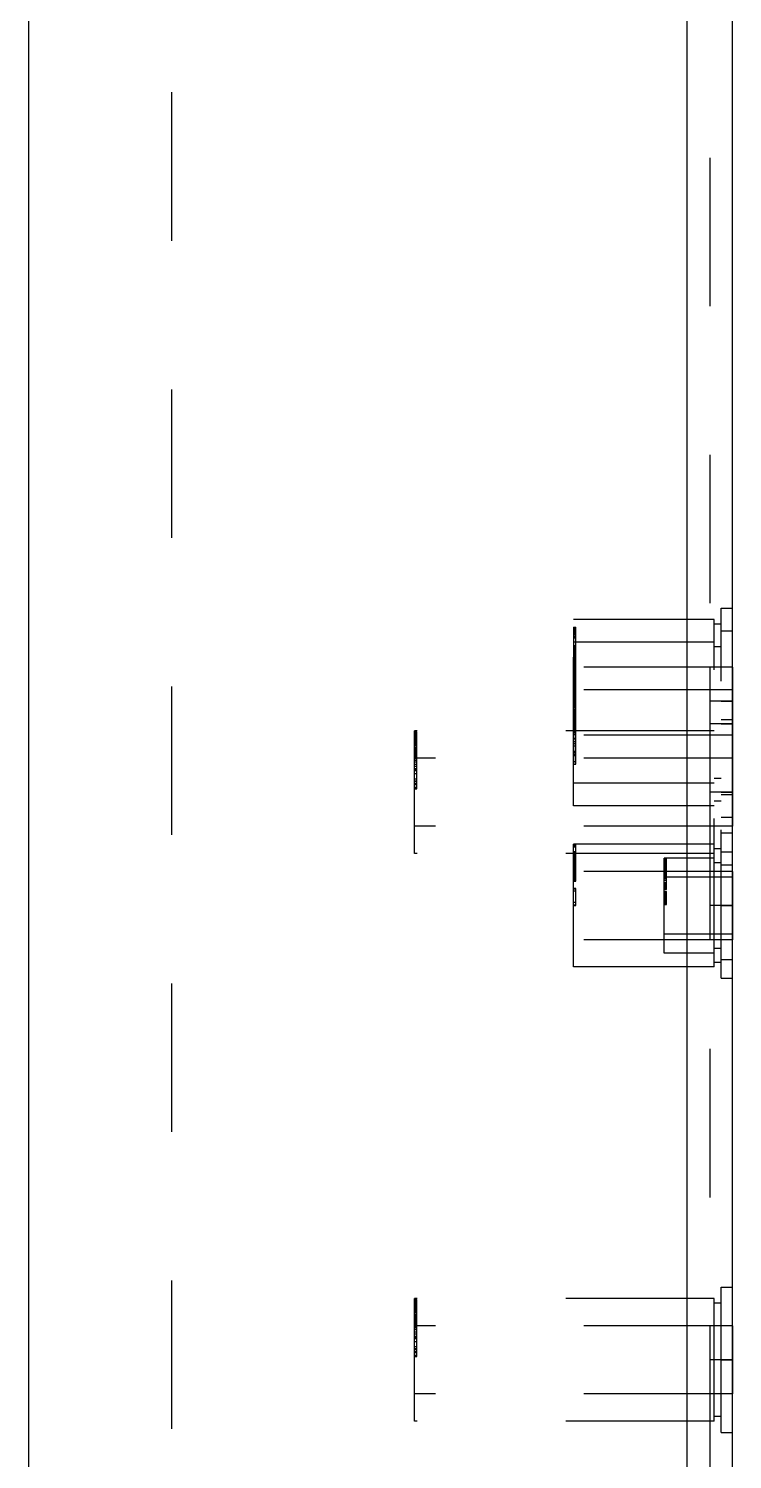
# Model space of a CAD drawing. Header units: millimetres. Extents: x 1262 to 3787, y 0 to 841.
# Drawn here: x 2677.8 to 2708.8, y 378.8 to 441.8 of the extents above; entities that cross this region are included whole.
import ezdxf

# ---------------------------------------------------------------- set-up
doc = ezdxf.new("R2010")
doc.units = ezdxf.units.MM
doc.header["$LTSCALE"] = 65.395
doc.linetypes.add('HIDDEN', pattern=[0.2, 0.1, -0.1])
doc.layers.get('0').update_dxf_attribs({"linetype": 'CONTINUOUS'})
doc.layers.add('02___PRT_ALL_AXES', color=7, linetype='CONTINUOUS')
doc.layers.add('DEFAULT_2', color=8, linetype='HIDDEN')

msp = doc.modelspace()

# ---------------------------------------------------------------- linework, layer by layer
at = {"color": 3, "linetype": 'Continuous'}
for p, q in [((2706.84, 581.004), (2706.84, 324.704)), ((2677.84, 580.004), (2677.84, 325.704)), ((2708.84, 325.704), (2708.84, 580.004))]:
    msp.add_line(p, q, dxfattribs=at)
at = {"layer": '02___PRT_ALL_AXES', "color": 8, "linetype": 'HIDDEN'}
for p, q in [((2708.04, 415.804), (2701.84, 415.804)), ((2701.84, 407.604), (2701.84, 415.804)), ((2708.04, 414.804), (2701.84, 414.804)), ((2708.84, 413.704), (2701.84, 413.704)), ((2707.84, 413.702), (2707.84, 409.705)), ((2708.84, 413.702), (2708.84, 413.704)), ((2708.84, 413.702), (2708.84, 409.705)), ((2708.84, 412.704), (2701.84, 412.704)), ((2708.84, 412.204), (2707.84, 412.204)), ((2708.04, 410.904), (2694.84, 410.904)), ((2708.84, 411.204), (2707.84, 411.204)), ((2708.84, 410.704), (2701.84, 410.704)), ((2708.84, 409.704), (2694.84, 409.704)), ((2694.84, 405.504), (2694.84, 409.704)), ((2707.84, 409.702), (2707.84, 406.705)), ((2708.84, 409.702), (2708.84, 409.705)), ((2708.84, 409.702), (2708.84, 406.705)), ((2708.04, 408.604), (2701.84, 408.604)), ((2708.04, 407.604), (2701.84, 407.604)), ((2708.84, 408.204), (2707.84, 408.204)), ((2708.84, 406.704), (2694.84, 406.704)), ((2708.84, 406.704), (2708.84, 406.705)), ((2708.04, 405.904), (2701.84, 405.904)), ((2708.04, 405.504), (2694.84, 405.504)), ((2708.04, 405.294), (2705.84, 405.294)), ((2708.84, 404.704), (2701.84, 404.704)), ((2701.84, 400.504), (2701.84, 404.704)), ((2708.84, 404.454), (2705.84, 404.454)), ((2705.84, 401.114), (2705.84, 404.454)), ((2707.84, 404.702), (2707.84, 401.705)), ((2708.84, 404.702), (2708.84, 404.704)), ((2708.84, 404.702), (2708.84, 401.705)), ((2708.84, 403.204), (2707.84, 403.204)), ((2708.84, 401.954), (2705.84, 401.954)), ((2708.84, 401.704), (2701.84, 401.704)), ((2708.84, 401.704), (2708.84, 401.705)), ((2708.04, 401.114), (2705.84, 401.114)), ((2708.04, 400.504), (2701.84, 400.504)), ((2708.04, 385.904), (2694.84, 385.904)), ((2708.84, 384.704), (2694.84, 384.704)), ((2694.84, 380.504), (2694.84, 384.704)), ((2707.84, 384.702), (2707.84, 381.705)), ((2708.84, 384.702), (2708.84, 384.704)), ((2708.84, 384.702), (2708.84, 381.705)), ((2708.84, 383.204), (2707.84, 383.204)), ((2708.84, 381.704), (2694.84, 381.704)), ((2708.84, 381.704), (2708.84, 381.705)), ((2708.04, 380.504), (2694.84, 380.504))]:
    msp.add_line(p, q, dxfattribs=at)
at = {"layer": 'DEFAULT_2', "color": 8, "linetype": 'HIDDEN'}
for p, q in [((2707.84, 580.004), (2707.84, 325.704)), ((2684.14, 452.095), (2684.14, 356.812)), ((2708.04, 400.504), (2708.04, 415.804)), ((2708.34, 416.304), (2708.84, 416.304)), ((2708.34, 400.004), (2708.34, 416.304)), ((2701.84, 415.469), (2701.94, 415.469)), ((2701.84, 415.469), (2701.84, 409.432)), ((2701.84, 415.46), (2701.94, 415.46)), ((2701.84, 415.457), (2701.94, 415.457)), ((2701.84, 415.445), (2701.94, 415.445)), ((2701.84, 415.43), (2701.94, 415.43)), ((2701.84, 415.423), (2701.94, 415.423)), ((2701.84, 415.406), (2701.94, 415.406)), ((2701.84, 415.361), (2701.94, 415.361)), ((2701.84, 415.35), (2701.94, 415.35)), ((2701.84, 415.334), (2701.94, 415.334)), ((2701.84, 415.332), (2701.94, 415.332)), ((2701.84, 415.328), (2701.94, 415.328)), ((2701.84, 415.32), (2701.94, 415.32)), ((2701.84, 415.297), (2701.94, 415.297)), ((2701.84, 415.287), (2701.94, 415.287)), ((2701.84, 415.284), (2701.94, 415.284)), ((2701.84, 415.251), (2701.94, 415.251)), ((2701.84, 415.241), (2701.94, 415.241)), ((2701.84, 415.231), (2701.94, 415.231)), ((2701.84, 415.221), (2701.94, 415.221)), ((2701.84, 415.183), (2701.94, 415.183)), ((2701.84, 415.161), (2701.94, 415.161)), ((2701.94, 409.432), (2701.94, 415.469)), ((2708.34, 415.604), (2708.04, 415.604)), ((2708.34, 415.304), (2708.84, 415.304)), ((2701.84, 415.16), (2701.94, 415.16)), ((2701.84, 415.084), (2701.94, 415.084)), ((2701.84, 415.074), (2701.94, 415.074)), ((2701.84, 415.065), (2701.94, 415.065)), ((2701.84, 415.052), (2701.94, 415.052)), ((2701.84, 414.997), (2701.94, 414.997)), ((2701.84, 414.665), (2701.94, 414.665)), ((2701.84, 414.6), (2701.94, 414.6)), ((2701.84, 414.579), (2701.94, 414.579)), ((2701.84, 414.553), (2701.94, 414.553)), ((2708.34, 414.604), (2708.04, 414.604)), ((2701.84, 414.518), (2701.94, 414.518)), ((2701.84, 414.495), (2701.94, 414.495)), ((2701.84, 414.469), (2701.94, 414.469)), ((2701.84, 414.46), (2701.94, 414.46)), ((2701.84, 414.457), (2701.94, 414.457)), ((2701.84, 414.445), (2701.94, 414.445)), ((2701.84, 414.439), (2701.94, 414.439)), ((2701.84, 414.43), (2701.94, 414.43)), ((2701.84, 414.428), (2701.94, 414.428)), ((2701.84, 414.424), (2701.94, 414.424)), ((2701.84, 414.423), (2701.94, 414.423)), ((2701.84, 414.409), (2701.94, 414.409)), ((2701.84, 414.406), (2701.94, 414.406)), ((2701.84, 414.402), (2701.94, 414.402)), ((2701.84, 414.393), (2701.94, 414.393)), ((2701.84, 414.361), (2701.94, 414.361)), ((2701.84, 414.36), (2701.94, 414.36)), ((2701.84, 414.35), (2701.94, 414.35)), ((2701.84, 414.338), (2701.94, 414.338)), ((2701.84, 414.334), (2701.94, 414.334)), ((2701.84, 414.332), (2701.94, 414.332)), ((2701.84, 414.328), (2701.94, 414.328)), ((2701.84, 414.32), (2701.94, 414.32)), ((2701.84, 414.313), (2701.94, 414.313)), ((2701.84, 414.297), (2701.94, 414.297)), ((2701.84, 414.287), (2701.94, 414.287)), ((2701.84, 414.284), (2701.94, 414.284)), ((2701.84, 414.279), (2701.94, 414.279)), ((2701.84, 414.251), (2701.94, 414.251)), ((2701.84, 414.241), (2701.94, 414.241)), ((2701.84, 414.231), (2701.94, 414.231)), ((2701.84, 414.221), (2701.94, 414.221)), ((2701.84, 414.185), (2701.94, 414.185)), ((2701.84, 414.183), (2701.94, 414.183)), ((2701.84, 414.161), (2701.94, 414.161)), ((2701.84, 414.16), (2701.94, 414.16)), ((2701.84, 414.145), (2701.94, 414.145)), ((2701.84, 414.088), (2701.94, 414.088)), ((2701.84, 414.084), (2701.94, 414.084)), ((2701.84, 414.074), (2701.94, 414.074)), ((2701.84, 414.065), (2701.94, 414.065)), ((2701.84, 414.052), (2701.94, 414.052)), ((2701.84, 414.045), (2701.94, 414.045)), ((2701.84, 414.02), (2701.94, 414.02)), ((2701.84, 413.997), (2701.94, 413.997)), ((2701.84, 413.944), (2701.94, 413.944)), ((2701.84, 413.942), (2701.94, 413.942)), ((2701.84, 413.931), (2701.94, 413.931)), ((2701.84, 413.88), (2701.94, 413.88)), ((2701.84, 413.872), (2701.94, 413.872)), ((2701.84, 413.844), (2701.94, 413.844)), ((2701.84, 413.843), (2701.94, 413.843)), ((2701.84, 413.812), (2701.94, 413.812)), ((2701.84, 413.79), (2701.94, 413.79)), ((2701.84, 413.777), (2701.94, 413.777)), ((2701.84, 413.75), (2701.94, 413.75)), ((2701.84, 413.715), (2701.94, 413.715)), ((2701.84, 413.665), (2701.94, 413.665)), ((2701.84, 413.645), (2701.94, 413.645)), ((2701.84, 413.633), (2701.94, 413.633)), ((2701.84, 413.6), (2701.94, 413.6)), ((2701.84, 413.581), (2701.94, 413.581)), ((2701.84, 413.579), (2701.94, 413.579)), ((2701.84, 413.553), (2701.94, 413.553)), ((2701.84, 413.552), (2701.94, 413.552)), ((2701.84, 413.518), (2701.94, 413.518)), ((2701.84, 413.495), (2701.94, 413.495)), ((2701.84, 413.476), (2701.94, 413.476)), ((2701.84, 413.464), (2701.94, 413.464)), ((2701.84, 413.439), (2701.94, 413.439)), ((2701.84, 413.428), (2701.94, 413.428)), ((2701.84, 413.424), (2701.94, 413.424)), ((2701.84, 413.409), (2701.94, 413.409)), ((2701.84, 413.406), (2701.94, 413.406)), ((2701.84, 413.406), (2701.94, 413.406)), ((2701.84, 413.402), (2701.94, 413.402)), ((2701.84, 413.394), (2701.94, 413.394)), ((2701.84, 413.393), (2701.94, 413.393)), ((2701.84, 413.377), (2701.94, 413.377)), ((2701.84, 413.36), (2701.94, 413.36)), ((2701.84, 413.343), (2701.94, 413.343)), ((2701.84, 413.338), (2701.94, 413.338)), ((2701.84, 413.326), (2701.94, 413.326)), ((2701.84, 413.318), (2701.94, 413.318)), ((2701.84, 413.314), (2701.94, 413.314)), ((2701.84, 413.313), (2701.94, 413.313)), ((2701.84, 413.301), (2701.94, 413.301)), ((2701.84, 413.28), (2701.94, 413.28)), ((2701.84, 413.279), (2701.94, 413.279)), ((2701.84, 413.272), (2701.94, 413.272)), ((2701.84, 413.261), (2701.94, 413.261)), ((2701.84, 413.249), (2701.94, 413.249)), ((2701.84, 413.238), (2701.94, 413.238)), ((2701.84, 413.231), (2701.94, 413.231)), ((2701.84, 413.211), (2701.94, 413.211)), ((2701.84, 413.192), (2701.94, 413.192)), ((2701.84, 413.185), (2701.94, 413.185)), ((2701.84, 413.18), (2701.94, 413.18)), ((2701.84, 413.165), (2701.94, 413.165)), ((2701.84, 413.15), (2701.94, 413.15)), ((2701.84, 413.145), (2701.94, 413.145)), ((2701.84, 413.141), (2701.94, 413.141)), ((2701.84, 413.126), (2701.94, 413.126)), ((2701.84, 413.111), (2701.94, 413.111)), ((2701.84, 413.109), (2701.94, 413.109)), ((2701.84, 413.099), (2701.94, 413.099)), ((2701.84, 413.092), (2701.94, 413.092)), ((2701.84, 413.088), (2701.94, 413.088)), ((2701.84, 413.08), (2701.94, 413.08)), ((2701.84, 413.06), (2701.94, 413.06)), ((2701.84, 413.053), (2701.94, 413.053)), ((2701.84, 413.045), (2701.94, 413.045)), ((2701.84, 413.02), (2701.94, 413.02)), ((2701.84, 412.977), (2701.94, 412.977)), ((2701.84, 412.964), (2701.94, 412.964)), ((2701.84, 412.944), (2701.94, 412.944)), ((2701.84, 412.942), (2701.94, 412.942)), ((2701.84, 412.931), (2701.94, 412.931)), ((2701.84, 412.93), (2701.94, 412.93)), ((2701.84, 412.928), (2701.94, 412.928)), ((2701.84, 412.88), (2701.94, 412.88)), ((2701.84, 412.872), (2701.94, 412.872)), ((2701.84, 412.862), (2701.94, 412.862)), ((2701.84, 412.844), (2701.94, 412.844)), ((2701.84, 412.843), (2701.94, 412.843)), ((2701.84, 412.834), (2701.94, 412.834)), ((2701.84, 412.812), (2701.94, 412.812)), ((2701.84, 412.81), (2701.94, 412.81)), ((2701.84, 412.79), (2701.94, 412.79)), ((2701.84, 412.777), (2701.94, 412.777)), ((2701.84, 412.75), (2701.94, 412.75)), ((2701.84, 412.745), (2701.94, 412.745)), ((2701.84, 412.742), (2701.94, 412.742)), ((2701.84, 412.715), (2701.94, 412.715)), ((2701.84, 412.712), (2701.94, 412.712)), ((2701.84, 412.709), (2701.94, 412.709)), ((2701.84, 412.694), (2701.94, 412.694)), ((2701.84, 412.684), (2701.94, 412.684)), ((2701.84, 412.67), (2701.94, 412.67)), ((2701.84, 412.668), (2701.94, 412.668)), ((2701.84, 412.656), (2701.94, 412.656)), ((2701.84, 412.653), (2701.94, 412.653)), ((2701.84, 412.645), (2701.94, 412.645)), ((2701.84, 412.644), (2701.94, 412.644)), ((2701.84, 412.64), (2701.94, 412.64)), ((2701.84, 412.635), (2701.94, 412.635)), ((2701.84, 412.633), (2701.94, 412.633)), ((2701.84, 412.614), (2701.94, 412.614)), ((2701.84, 412.608), (2701.94, 412.608)), ((2701.84, 412.605), (2701.94, 412.605)), ((2701.84, 412.597), (2701.94, 412.597)), ((2701.84, 412.595), (2701.94, 412.595)), ((2701.84, 412.589), (2701.94, 412.589)), ((2701.84, 412.581), (2701.94, 412.581)), ((2701.84, 412.566), (2701.94, 412.566)), ((2701.84, 412.564), (2701.94, 412.564)), ((2701.84, 412.559), (2701.94, 412.559)), ((2701.84, 412.557), (2701.94, 412.557)), ((2701.84, 412.553), (2701.94, 412.553)), ((2701.84, 412.552), (2701.94, 412.552)), ((2701.84, 412.55), (2701.94, 412.55)), ((2701.84, 412.534), (2701.94, 412.534)), ((2701.84, 412.528), (2701.94, 412.528)), ((2701.84, 412.52), (2701.94, 412.52)), ((2701.84, 412.515), (2701.94, 412.515)), ((2701.84, 412.514), (2701.94, 412.514)), ((2701.84, 412.509), (2701.94, 412.509)), ((2701.84, 412.495), (2701.94, 412.495)), ((2701.84, 412.488), (2701.94, 412.488)), ((2701.84, 412.476), (2701.94, 412.476)), ((2701.84, 412.472), (2701.94, 412.472)), ((2701.84, 412.464), (2701.94, 412.464)), ((2701.84, 412.455), (2701.94, 412.455)), ((2701.84, 412.454), (2701.94, 412.454)), ((2701.84, 412.431), (2701.94, 412.431)), ((2701.84, 412.43), (2701.94, 412.43)), ((2701.84, 412.406), (2701.94, 412.406)), ((2701.84, 412.406), (2701.94, 412.406)), ((2701.84, 412.399), (2701.94, 412.399)), ((2701.84, 412.395), (2701.94, 412.395)), ((2701.84, 412.394), (2701.94, 412.394)), ((2701.84, 412.377), (2701.94, 412.377)), ((2701.84, 412.375), (2701.94, 412.375)), ((2701.84, 412.369), (2701.94, 412.369)), ((2701.84, 412.368), (2701.94, 412.368)), ((2701.84, 412.365), (2701.94, 412.365)), ((2701.84, 412.352), (2701.94, 412.352)), ((2701.84, 412.35), (2701.94, 412.35)), ((2701.84, 412.343), (2701.94, 412.343)), ((2701.84, 412.338), (2701.94, 412.338)), ((2701.84, 412.326), (2701.94, 412.326)), ((2701.84, 412.325), (2701.94, 412.325)), ((2701.84, 412.32), (2701.94, 412.32)), ((2701.84, 412.318), (2701.94, 412.318)), ((2701.84, 412.314), (2701.94, 412.314)), ((2701.84, 412.301), (2701.94, 412.301)), ((2701.84, 412.286), (2701.94, 412.286)), ((2701.84, 412.286), (2701.94, 412.286)), ((2701.84, 412.283), (2701.94, 412.283)), ((2701.84, 412.282), (2701.94, 412.282)), ((2701.84, 412.281), (2701.94, 412.281)), ((2701.84, 412.28), (2701.94, 412.28)), ((2701.84, 412.272), (2701.94, 412.272)), ((2701.84, 412.267), (2701.94, 412.267)), ((2701.84, 412.265), (2701.94, 412.265)), ((2701.84, 412.261), (2701.94, 412.261)), ((2701.84, 412.252), (2701.94, 412.252)), ((2701.84, 412.249), (2701.94, 412.249)), ((2701.84, 412.245), (2701.94, 412.245)), ((2701.84, 412.238), (2701.94, 412.238)), ((2701.84, 412.231), (2701.94, 412.231)), ((2701.84, 412.211), (2701.94, 412.211)), ((2701.84, 412.192), (2701.94, 412.192)), ((2701.84, 412.181), (2701.94, 412.181)), ((2701.84, 412.18), (2701.94, 412.18)), ((2701.84, 412.176), (2701.94, 412.176)), ((2701.84, 412.165), (2701.94, 412.165)), ((2701.84, 412.164), (2701.94, 412.164)), ((2701.84, 412.15), (2701.94, 412.15)), ((2701.84, 412.141), (2701.94, 412.141)), ((2701.84, 412.139), (2701.94, 412.139)), ((2701.84, 412.133), (2701.94, 412.133)), ((2701.84, 412.126), (2701.94, 412.126)), ((2701.84, 412.111), (2701.94, 412.111)), ((2701.84, 412.109), (2701.94, 412.109)), ((2701.84, 412.104), (2701.94, 412.104)), ((2701.84, 412.099), (2701.94, 412.099)), ((2701.84, 412.095), (2701.94, 412.095)), ((2701.84, 412.092), (2701.94, 412.092)), ((2701.84, 412.09), (2701.94, 412.09)), ((2701.84, 412.08), (2701.94, 412.08)), ((2701.84, 412.067), (2701.94, 412.067)), ((2701.84, 412.065), (2701.94, 412.065)), ((2701.84, 412.06), (2701.94, 412.06)), ((2701.84, 412.057), (2701.94, 412.057)), ((2701.84, 412.053), (2701.94, 412.053)), ((2701.84, 412.031), (2701.94, 412.031)), ((2708.34, 412.204), (2708.84, 412.204)), ((2701.84, 411.987), (2701.94, 411.987)), ((2701.84, 411.978), (2701.94, 411.978)), ((2701.84, 411.977), (2701.94, 411.977)), ((2701.84, 411.964), (2701.94, 411.964)), ((2701.84, 411.963), (2701.94, 411.963)), ((2701.84, 411.961), (2701.94, 411.961)), ((2701.84, 411.93), (2701.94, 411.93)), ((2701.84, 411.928), (2701.94, 411.928)), ((2701.84, 411.862), (2701.94, 411.862)), ((2701.84, 411.834), (2701.94, 411.834)), ((2701.84, 411.81), (2701.94, 411.81)), ((2701.84, 411.747), (2701.94, 411.747)), ((2701.84, 411.745), (2701.94, 411.745)), ((2701.84, 411.742), (2701.94, 411.742)), ((2701.84, 411.712), (2701.94, 411.712)), ((2701.84, 411.709), (2701.94, 411.709)), ((2701.84, 411.694), (2701.94, 411.694)), ((2701.84, 411.684), (2701.94, 411.684)), ((2701.84, 411.67), (2701.94, 411.67)), ((2701.84, 411.668), (2701.94, 411.668)), ((2701.84, 411.656), (2701.94, 411.656)), ((2701.84, 411.653), (2701.94, 411.653)), ((2701.84, 411.644), (2701.94, 411.644)), ((2701.84, 411.64), (2701.94, 411.64)), ((2701.84, 411.635), (2701.94, 411.635)), ((2701.84, 411.614), (2701.94, 411.614)), ((2701.84, 411.608), (2701.94, 411.608)), ((2701.84, 411.605), (2701.94, 411.605)), ((2701.84, 411.597), (2701.94, 411.597)), ((2701.84, 411.595), (2701.94, 411.595)), ((2701.84, 411.589), (2701.94, 411.589)), ((2701.84, 411.575), (2701.94, 411.575)), ((2701.84, 411.566), (2701.94, 411.566)), ((2701.84, 411.564), (2701.94, 411.564)), ((2701.84, 411.559), (2701.94, 411.559)), ((2701.84, 411.557), (2701.94, 411.557)), ((2701.84, 411.553), (2701.94, 411.553)), ((2701.84, 411.55), (2701.94, 411.55)), ((2701.84, 411.548), (2701.94, 411.548)), ((2701.84, 411.534), (2701.94, 411.534)), ((2701.84, 411.528), (2701.94, 411.528)), ((2701.84, 411.52), (2701.94, 411.52)), ((2701.84, 411.515), (2701.94, 411.515)), ((2701.84, 411.514), (2701.94, 411.514)), ((2701.84, 411.509), (2701.94, 411.509)), ((2701.84, 411.495), (2701.94, 411.495)), ((2701.84, 411.488), (2701.94, 411.488)), ((2701.84, 411.472), (2701.94, 411.472)), ((2701.84, 411.455), (2701.94, 411.455)), ((2701.84, 411.454), (2701.94, 411.454)), ((2701.84, 411.431), (2701.94, 411.431)), ((2701.84, 411.43), (2701.94, 411.43)), ((2701.84, 411.406), (2701.94, 411.406)), ((2701.84, 411.399), (2701.94, 411.399)), ((2701.84, 411.395), (2701.94, 411.395)), ((2708.34, 411.404), (2708.84, 411.404)), ((2694.84, 408.204), (2694.84, 410.904)), ((2694.94, 410.86), (2694.84, 410.86)), ((2694.84, 410.842), (2694.94, 410.842)), ((2694.94, 410.835), (2694.84, 410.835)), ((2694.84, 410.821), (2694.94, 410.821)), ((2694.94, 410.798), (2694.84, 410.798)), ((2694.84, 410.795), (2694.94, 410.795)), ((2694.84, 410.76), (2694.94, 410.76)), ((2694.94, 410.754), (2694.84, 410.754)), ((2694.94, 408.351), (2694.94, 410.86)), ((2701.84, 411.375), (2701.94, 411.375)), ((2701.84, 411.369), (2701.94, 411.369)), ((2701.84, 411.368), (2701.94, 411.368)), ((2701.84, 411.365), (2701.94, 411.365)), ((2701.84, 411.352), (2701.94, 411.352)), ((2701.84, 411.35), (2701.94, 411.35)), ((2701.84, 411.35), (2701.94, 411.35)), ((2701.84, 411.338), (2701.94, 411.338)), ((2701.84, 411.325), (2701.94, 411.325)), ((2701.84, 411.32), (2701.94, 411.32)), ((2701.84, 411.286), (2701.94, 411.286)), ((2701.84, 411.286), (2701.94, 411.286)), ((2701.84, 411.283), (2701.94, 411.283)), ((2701.84, 411.282), (2701.94, 411.282)), ((2701.84, 411.281), (2701.94, 411.281)), ((2701.84, 411.267), (2701.94, 411.267)), ((2701.84, 411.265), (2701.94, 411.265)), ((2701.84, 411.252), (2701.94, 411.252)), ((2701.84, 411.245), (2701.94, 411.245)), ((2701.84, 411.235), (2701.94, 411.235)), ((2701.84, 411.181), (2701.94, 411.181)), ((2701.84, 411.176), (2701.94, 411.176)), ((2701.84, 411.164), (2701.94, 411.164)), ((2701.84, 411.139), (2701.94, 411.139)), ((2701.84, 411.133), (2701.94, 411.133)), ((2701.84, 411.104), (2701.94, 411.104)), ((2701.84, 411.095), (2701.94, 411.095)), ((2701.84, 411.09), (2701.94, 411.09)), ((2701.84, 411.067), (2701.94, 411.067)), ((2701.84, 411.065), (2701.94, 411.065)), ((2701.84, 411.057), (2701.94, 411.057)), ((2701.84, 411.031), (2701.94, 411.031)), ((2701.84, 411.002), (2701.94, 411.002)), ((2701.84, 410.987), (2701.94, 410.987)), ((2701.84, 410.978), (2701.94, 410.978)), ((2701.84, 410.967), (2701.94, 410.967)), ((2701.84, 410.963), (2701.94, 410.963)), ((2701.84, 410.961), (2701.94, 410.961)), ((2701.84, 410.933), (2701.94, 410.933)), ((2701.84, 410.86), (2701.94, 410.86)), ((2701.84, 410.83), (2701.94, 410.83)), ((2701.84, 410.814), (2701.94, 410.814)), ((2708.34, 411.204), (2708.84, 411.204)), ((2694.84, 410.743), (2694.94, 410.743)), ((2694.84, 410.738), (2694.94, 410.738)), ((2694.84, 410.734), (2694.94, 410.734)), ((2694.84, 410.728), (2694.94, 410.728)), ((2694.84, 410.703), (2694.94, 410.703)), ((2694.84, 410.698), (2694.94, 410.698)), ((2694.84, 410.697), (2694.94, 410.697)), ((2694.94, 410.694), (2694.84, 410.694)), ((2694.84, 410.686), (2694.94, 410.686)), ((2694.84, 410.661), (2694.94, 410.661)), ((2694.84, 410.657), (2694.94, 410.657)), ((2694.84, 410.642), (2694.94, 410.642)), ((2694.84, 410.626), (2694.94, 410.626)), ((2694.84, 410.575), (2694.94, 410.575)), ((2694.84, 410.57), (2694.94, 410.57)), ((2694.94, 410.567), (2694.84, 410.567)), ((2694.84, 410.528), (2694.94, 410.528)), ((2694.84, 410.503), (2694.94, 410.503)), ((2694.84, 410.446), (2694.94, 410.446)), ((2694.84, 410.42), (2694.94, 410.42)), ((2694.84, 410.378), (2694.94, 410.378)), ((2694.84, 410.373), (2694.94, 410.373)), ((2694.84, 410.357), (2694.94, 410.357)), ((2694.84, 410.347), (2694.94, 410.347)), ((2694.84, 410.343), (2694.94, 410.343)), ((2694.84, 410.295), (2694.94, 410.295)), ((2694.84, 410.291), (2694.94, 410.291)), ((2694.84, 410.275), (2694.94, 410.275)), ((2694.84, 410.275), (2694.94, 410.275)), ((2694.84, 410.203), (2694.94, 410.203)), ((2694.84, 410.193), (2694.94, 410.193)), ((2694.84, 410.165), (2694.94, 410.165)), ((2694.84, 410.152), (2694.94, 410.152)), ((2694.84, 410.14), (2694.94, 410.14)), ((2694.84, 410.135), (2694.94, 410.135)), ((2694.84, 410.131), (2694.94, 410.131)), ((2694.84, 410.124), (2694.94, 410.124)), ((2694.84, 410.121), (2694.94, 410.121)), ((2701.84, 410.747), (2701.94, 410.747)), ((2701.84, 410.575), (2701.94, 410.575)), ((2701.84, 410.548), (2701.94, 410.548)), ((2701.84, 410.547), (2701.94, 410.547)), ((2701.84, 410.432), (2701.94, 410.432)), ((2701.84, 410.35), (2701.94, 410.35)), ((2701.84, 410.235), (2701.94, 410.235)), ((2708.34, 410.704), (2708.04, 410.704)), ((2694.84, 410.104), (2694.94, 410.104)), ((2694.84, 410.078), (2694.94, 410.078)), ((2694.84, 410.078), (2694.94, 410.078)), ((2694.84, 410.068), (2694.94, 410.068)), ((2694.84, 410.059), (2694.94, 410.059)), ((2694.84, 410.033), (2694.94, 410.033)), ((2694.84, 410.018), (2694.94, 410.018)), ((2694.84, 410.011), (2694.94, 410.011)), ((2694.84, 409.992), (2694.94, 409.992)), ((2694.84, 409.987), (2694.94, 409.987)), ((2694.84, 409.98), (2694.94, 409.98)), ((2694.84, 409.975), (2694.94, 409.975)), ((2694.84, 409.97), (2694.94, 409.97)), ((2694.84, 409.966), (2694.94, 409.966)), ((2694.84, 409.965), (2694.94, 409.965)), ((2694.84, 409.961), (2694.94, 409.961)), ((2694.84, 409.953), (2694.94, 409.953)), ((2694.84, 409.951), (2694.94, 409.951)), ((2694.84, 409.945), (2694.94, 409.945)), ((2694.84, 409.94), (2694.94, 409.94)), ((2694.84, 409.93), (2694.94, 409.93)), ((2694.84, 409.928), (2694.94, 409.928)), ((2694.84, 409.92), (2694.94, 409.92)), ((2694.84, 409.915), (2694.94, 409.915)), ((2694.84, 409.913), (2694.94, 409.913)), ((2694.84, 409.903), (2694.94, 409.903)), ((2694.84, 409.9), (2694.94, 409.9)), ((2694.84, 409.894), (2694.94, 409.894)), ((2694.94, 409.863), (2694.84, 409.863)), ((2694.84, 409.857), (2694.94, 409.857)), ((2694.84, 409.856), (2694.94, 409.856)), ((2694.84, 409.853), (2694.94, 409.853)), ((2694.84, 409.847), (2694.94, 409.847)), ((2694.84, 409.832), (2694.94, 409.832)), ((2694.84, 409.803), (2694.94, 409.803)), ((2694.84, 409.777), (2694.94, 409.777)), ((2694.94, 409.762), (2694.84, 409.762)), ((2694.84, 409.75), (2694.94, 409.75)), ((2694.84, 409.746), (2694.94, 409.746)), ((2694.84, 409.68), (2694.94, 409.68)), ((2694.84, 409.613), (2694.94, 409.613)), ((2694.84, 409.543), (2694.94, 409.543)), ((2701.84, 410.002), (2701.94, 410.002)), ((2701.84, 409.967), (2701.94, 409.967)), ((2701.84, 409.933), (2701.94, 409.933)), ((2701.84, 409.86), (2701.94, 409.86)), ((2701.84, 409.83), (2701.94, 409.83)), ((2701.84, 409.814), (2701.94, 409.814)), ((2701.84, 409.547), (2701.94, 409.547)), ((2694.84, 409.438), (2694.94, 409.438)), ((2694.84, 409.353), (2694.94, 409.353)), ((2694.84, 409.248), (2694.94, 409.248)), ((2694.84, 409.191), (2694.94, 409.191)), ((2694.84, 409.16), (2694.94, 409.16)), ((2694.84, 409.15), (2694.94, 409.15)), ((2694.84, 409.018), (2694.94, 409.018)), ((2701.84, 409.432), (2701.94, 409.432)), ((2694.94, 408.778), (2694.84, 408.778)), ((2694.84, 408.706), (2694.94, 408.706)), ((2694.84, 408.675), (2694.94, 408.675)), ((2694.94, 408.655), (2694.84, 408.655)), ((2694.84, 408.584), (2694.94, 408.584)), ((2694.84, 408.577), (2694.94, 408.577)), ((2694.84, 408.553), (2694.94, 408.553)), ((2694.84, 408.535), (2694.94, 408.535)), ((2694.84, 408.414), (2694.94, 408.414)), ((2694.84, 408.382), (2694.94, 408.382)), ((2694.84, 408.351), (2694.94, 408.351)), ((2708.34, 408.804), (2708.04, 408.804)), ((2708.34, 407.804), (2708.04, 407.804)), ((2708.34, 408.204), (2708.84, 408.204)), ((2708.34, 408.104), (2708.84, 408.104)), ((2708.34, 407.104), (2708.84, 407.104)), ((2708.34, 406.404), (2708.84, 406.404)), ((2701.84, 403.204), (2701.84, 405.904)), ((2701.94, 405.901), (2701.84, 405.901)), ((2701.94, 405.897), (2701.84, 405.897)), ((2701.94, 405.889), (2701.84, 405.889)), ((2701.94, 405.886), (2701.84, 405.886)), ((2701.94, 405.844), (2701.84, 405.844)), ((2701.94, 405.814), (2701.84, 405.814)), ((2701.84, 405.791), (2701.94, 405.791)), ((2701.94, 404.287), (2701.94, 405.901)), ((2701.84, 405.592), (2701.94, 405.592)), ((2701.84, 405.587), (2701.94, 405.587)), ((2701.84, 405.585), (2701.94, 405.585)), ((2701.94, 405.562), (2701.84, 405.562)), ((2701.84, 405.554), (2701.94, 405.554)), ((2701.84, 405.51), (2701.94, 405.51)), ((2701.84, 405.497), (2701.94, 405.497)), ((2701.84, 405.494), (2701.94, 405.494)), ((2701.84, 405.482), (2701.94, 405.482)), ((2701.94, 405.47), (2701.84, 405.47)), ((2701.84, 405.458), (2701.94, 405.458)), ((2701.84, 405.456), (2701.94, 405.456)), ((2701.84, 405.413), (2701.94, 405.413)), ((2701.84, 405.394), (2701.94, 405.394)), ((2701.84, 405.334), (2701.94, 405.334)), ((2701.84, 405.322), (2701.94, 405.322)), ((2701.84, 405.282), (2701.94, 405.282)), ((2701.84, 405.265), (2701.94, 405.265)), ((2701.84, 405.225), (2701.94, 405.225)), ((2701.84, 405.189), (2701.94, 405.189)), ((2701.84, 405.177), (2701.94, 405.177)), ((2701.84, 405.138), (2701.94, 405.138)), ((2701.84, 405.138), (2701.94, 405.138)), ((2701.84, 405.124), (2701.94, 405.124)), ((2701.84, 405.104), (2701.94, 405.104)), ((2701.84, 405.095), (2701.94, 405.095)), ((2701.84, 405.085), (2701.94, 405.085)), ((2705.84, 403.204), (2705.84, 405.294)), ((2705.94, 405.289), (2705.84, 405.289)), ((2705.94, 405.27), (2705.84, 405.27)), ((2705.94, 405.235), (2705.84, 405.235)), ((2705.84, 405.214), (2705.94, 405.214)), ((2705.84, 405.207), (2705.94, 405.207)), ((2705.84, 405.203), (2705.94, 405.203)), ((2705.84, 405.166), (2705.94, 405.166)), ((2705.84, 405.15), (2705.94, 405.15)), ((2705.94, 405.127), (2705.84, 405.127)), ((2705.84, 405.123), (2705.94, 405.123)), ((2705.84, 405.103), (2705.94, 405.103)), ((2705.84, 405.096), (2705.94, 405.096)), ((2705.84, 405.085), (2705.94, 405.085)), ((2705.94, 403.921), (2705.94, 405.289)), ((2708.34, 405.704), (2708.04, 405.704)), ((2708.34, 405.094), (2708.04, 405.094)), ((2708.34, 405.579), (2708.84, 405.579)), ((2701.84, 405.065), (2701.94, 405.065)), ((2701.84, 405.053), (2701.94, 405.053)), ((2701.84, 405.051), (2701.94, 405.051)), ((2701.84, 405.049), (2701.94, 405.049)), ((2701.84, 405.044), (2701.94, 405.044)), ((2701.84, 405.022), (2701.94, 405.022)), ((2701.84, 404.99), (2701.94, 404.99)), ((2701.84, 404.989), (2701.94, 404.989)), ((2701.84, 404.972), (2701.94, 404.972)), ((2701.84, 404.96), (2701.94, 404.96)), ((2701.84, 404.955), (2701.94, 404.955)), ((2701.84, 404.935), (2701.94, 404.935)), ((2701.84, 404.922), (2701.94, 404.922)), ((2701.84, 404.921), (2701.94, 404.921)), ((2701.84, 404.914), (2701.94, 404.914)), ((2701.84, 404.877), (2701.94, 404.877)), ((2701.84, 404.875), (2701.94, 404.875)), ((2701.84, 404.864), (2701.94, 404.864)), ((2701.84, 404.863), (2701.94, 404.863)), ((2701.84, 404.845), (2701.94, 404.845)), ((2701.84, 404.844), (2701.94, 404.844)), ((2701.84, 404.799), (2701.94, 404.799)), ((2701.84, 404.773), (2701.94, 404.773)), ((2701.84, 404.769), (2701.94, 404.769)), ((2701.84, 404.765), (2701.94, 404.765)), ((2701.84, 404.732), (2701.94, 404.732)), ((2701.84, 404.73), (2701.94, 404.73)), ((2701.84, 404.715), (2701.94, 404.715)), ((2701.84, 404.699), (2701.94, 404.699)), ((2701.84, 404.695), (2701.94, 404.695)), ((2701.84, 404.679), (2701.94, 404.679)), ((2701.84, 404.672), (2701.94, 404.672)), ((2701.84, 404.671), (2701.94, 404.671)), ((2701.84, 404.667), (2701.94, 404.667)), ((2701.84, 404.65), (2701.94, 404.65)), ((2701.84, 404.616), (2701.94, 404.616)), ((2701.84, 404.606), (2701.94, 404.606)), ((2701.84, 404.593), (2701.94, 404.593)), ((2701.84, 404.586), (2701.94, 404.586)), ((2701.84, 404.572), (2701.94, 404.572)), ((2701.84, 404.525), (2701.94, 404.525)), ((2701.84, 404.521), (2701.94, 404.521)), ((2701.84, 404.496), (2701.94, 404.496)), ((2701.84, 404.487), (2701.94, 404.487)), ((2701.84, 404.472), (2701.94, 404.472)), ((2701.84, 404.462), (2701.94, 404.462)), ((2705.84, 405.072), (2705.94, 405.072)), ((2705.84, 405.035), (2705.94, 405.035)), ((2705.84, 405.032), (2705.94, 405.032)), ((2705.84, 404.974), (2705.94, 404.974)), ((2705.84, 404.956), (2705.94, 404.956)), ((2705.84, 404.891), (2705.94, 404.891)), ((2705.94, 404.89), (2705.84, 404.89)), ((2705.84, 404.887), (2705.94, 404.887)), ((2705.84, 404.879), (2705.94, 404.879)), ((2705.84, 404.873), (2705.94, 404.873)), ((2705.84, 404.852), (2705.94, 404.852)), ((2705.94, 404.845), (2705.84, 404.845)), ((2705.94, 404.836), (2705.84, 404.836)), ((2705.84, 404.824), (2705.94, 404.824)), ((2705.84, 404.817), (2705.94, 404.817)), ((2705.84, 404.812), (2705.94, 404.812)), ((2705.84, 404.799), (2705.94, 404.799)), ((2705.84, 404.79), (2705.94, 404.79)), ((2705.94, 404.786), (2705.84, 404.786)), ((2705.84, 404.775), (2705.94, 404.775)), ((2705.84, 404.77), (2705.94, 404.77)), ((2705.84, 404.755), (2705.94, 404.755)), ((2705.84, 404.746), (2705.94, 404.746)), ((2705.84, 404.742), (2705.94, 404.742)), ((2705.84, 404.737), (2705.94, 404.737)), ((2705.84, 404.731), (2705.94, 404.731)), ((2705.84, 404.73), (2705.94, 404.73)), ((2705.84, 404.709), (2705.94, 404.709)), ((2705.94, 404.701), (2705.84, 404.701)), ((2705.84, 404.7), (2705.94, 404.7)), ((2705.84, 404.695), (2705.94, 404.695)), ((2705.84, 404.693), (2705.94, 404.693)), ((2705.84, 404.682), (2705.94, 404.682)), ((2705.84, 404.677), (2705.94, 404.677)), ((2705.84, 404.667), (2705.94, 404.667)), ((2705.84, 404.662), (2705.94, 404.662)), ((2705.84, 404.655), (2705.94, 404.655)), ((2705.84, 404.651), (2705.94, 404.651)), ((2705.84, 404.65), (2705.94, 404.65)), ((2705.84, 404.642), (2705.94, 404.642)), ((2705.84, 404.639), (2705.94, 404.639)), ((2705.84, 404.638), (2705.94, 404.638)), ((2705.84, 404.636), (2705.94, 404.636)), ((2705.84, 404.631), (2705.94, 404.631)), ((2705.84, 404.624), (2705.94, 404.624)), ((2705.84, 404.621), (2705.94, 404.621)), ((2705.94, 404.617), (2705.84, 404.617)), ((2705.84, 404.616), (2705.94, 404.616)), ((2705.84, 404.615), (2705.94, 404.615)), ((2705.84, 404.607), (2705.94, 404.607)), ((2705.84, 404.605), (2705.94, 404.605)), ((2705.84, 404.605), (2705.94, 404.605)), ((2705.84, 404.599), (2705.94, 404.599)), ((2705.84, 404.591), (2705.94, 404.591)), ((2705.84, 404.578), (2705.94, 404.578)), ((2705.84, 404.578), (2705.94, 404.578)), ((2705.84, 404.576), (2705.94, 404.576)), ((2705.84, 404.569), (2705.94, 404.569)), ((2705.84, 404.557), (2705.94, 404.557)), ((2705.84, 404.557), (2705.94, 404.557)), ((2705.84, 404.553), (2705.94, 404.553)), ((2705.84, 404.552), (2705.94, 404.552)), ((2705.84, 404.552), (2705.94, 404.552)), ((2705.84, 404.537), (2705.94, 404.537)), ((2705.84, 404.536), (2705.94, 404.536)), ((2705.84, 404.535), (2705.94, 404.535)), ((2705.84, 404.524), (2705.94, 404.524)), ((2705.84, 404.512), (2705.94, 404.512)), ((2705.84, 404.501), (2705.94, 404.501)), ((2705.84, 404.5), (2705.94, 404.5)), ((2705.84, 404.499), (2705.94, 404.499)), ((2705.84, 404.486), (2705.94, 404.486)), ((2705.84, 404.475), (2705.94, 404.475)), ((2705.84, 404.471), (2705.94, 404.471)), ((2705.84, 404.464), (2705.94, 404.464)), ((2705.94, 404.459), (2705.84, 404.459)), ((2705.84, 404.454), (2705.94, 404.454)), ((2705.84, 404.454), (2705.94, 404.454)), ((2708.34, 405.004), (2708.84, 405.004)), ((2701.84, 404.438), (2701.94, 404.438)), ((2701.84, 404.433), (2701.94, 404.433)), ((2701.84, 404.386), (2701.94, 404.386)), ((2701.84, 404.352), (2701.94, 404.352)), ((2701.84, 404.291), (2701.94, 404.291)), ((2701.84, 404.287), (2701.94, 404.287)), ((2701.84, 403.965), (2701.94, 403.965)), ((2701.94, 403.954), (2701.84, 403.954)), ((2701.84, 403.941), (2701.94, 403.941)), ((2701.94, 403.835), (2701.84, 403.835)), ((2701.94, 403.21), (2701.94, 403.965)), ((2705.84, 404.444), (2705.94, 404.444)), ((2705.84, 404.443), (2705.94, 404.443)), ((2705.84, 404.423), (2705.94, 404.423)), ((2705.84, 404.415), (2705.94, 404.415)), ((2705.84, 404.409), (2705.94, 404.409)), ((2705.84, 404.397), (2705.94, 404.397)), ((2705.94, 404.388), (2705.84, 404.388)), ((2705.84, 404.329), (2705.94, 404.329)), ((2705.84, 404.218), (2705.94, 404.218)), ((2705.84, 404.213), (2705.94, 404.213)), ((2705.84, 404.185), (2705.94, 404.185)), ((2705.84, 404.165), (2705.94, 404.165)), ((2705.84, 404.14), (2705.94, 404.14)), ((2705.84, 404.128), (2705.94, 404.128)), ((2705.84, 404.128), (2705.94, 404.128)), ((2705.84, 404.113), (2705.94, 404.113)), ((2705.84, 404.108), (2705.94, 404.108)), ((2705.84, 404.098), (2705.94, 404.098)), ((2705.84, 404.088), (2705.94, 404.088)), ((2705.84, 404.087), (2705.94, 404.087)), ((2705.84, 404.083), (2705.94, 404.083)), ((2705.84, 404.073), (2705.94, 404.073)), ((2705.84, 404.062), (2705.94, 404.062)), ((2705.84, 404.058), (2705.94, 404.058)), ((2705.84, 404.042), (2705.94, 404.042)), ((2705.84, 404.03), (2705.94, 404.03)), ((2705.84, 404.015), (2705.94, 404.015)), ((2705.84, 404.005), (2705.94, 404.005)), ((2705.84, 403.957), (2705.94, 403.957)), ((2705.84, 403.952), (2705.94, 403.952)), ((2705.84, 403.921), (2705.94, 403.921)), ((2705.84, 403.823), (2705.94, 403.823)), ((2705.94, 403.252), (2705.94, 403.823)), ((2701.84, 403.355), (2701.94, 403.355)), ((2701.84, 403.233), (2701.94, 403.233)), ((2701.84, 403.21), (2701.94, 403.21)), ((2705.84, 403.817), (2705.94, 403.817)), ((2705.84, 403.797), (2705.94, 403.797)), ((2705.84, 403.759), (2705.94, 403.759)), ((2705.84, 403.751), (2705.94, 403.751)), ((2705.84, 403.743), (2705.94, 403.743)), ((2705.84, 403.739), (2705.94, 403.739)), ((2705.84, 403.72), (2705.94, 403.72)), ((2705.84, 403.713), (2705.94, 403.713)), ((2705.84, 403.708), (2705.94, 403.708)), ((2705.84, 403.694), (2705.94, 403.694)), ((2705.84, 403.667), (2705.94, 403.667)), ((2705.94, 403.657), (2705.84, 403.657)), ((2705.84, 403.645), (2705.94, 403.645)), ((2705.84, 403.63), (2705.94, 403.63)), ((2705.84, 403.625), (2705.94, 403.625)), ((2705.84, 403.582), (2705.94, 403.582)), ((2705.84, 403.582), (2705.94, 403.582)), ((2705.84, 403.563), (2705.94, 403.563)), ((2705.84, 403.552), (2705.94, 403.552)), ((2705.84, 403.539), (2705.94, 403.539)), ((2705.84, 403.535), (2705.94, 403.535)), ((2705.84, 403.507), (2705.94, 403.507)), ((2705.84, 403.506), (2705.94, 403.506)), ((2705.84, 403.495), (2705.94, 403.495)), ((2705.84, 403.479), (2705.94, 403.479)), ((2705.84, 403.479), (2705.94, 403.479)), ((2705.84, 403.465), (2705.94, 403.465)), ((2705.84, 403.45), (2705.94, 403.45)), ((2705.84, 403.45), (2705.94, 403.45)), ((2705.84, 403.433), (2705.94, 403.433)), ((2705.84, 403.423), (2705.94, 403.423)), ((2705.84, 403.416), (2705.94, 403.416)), ((2705.84, 403.403), (2705.94, 403.403)), ((2705.84, 403.399), (2705.94, 403.399)), ((2705.84, 403.386), (2705.94, 403.386)), ((2705.84, 403.385), (2705.94, 403.385)), ((2705.84, 403.381), (2705.94, 403.381)), ((2705.84, 403.379), (2705.94, 403.379)), ((2705.84, 403.369), (2705.94, 403.369)), ((2705.84, 403.368), (2705.94, 403.368)), ((2705.84, 403.367), (2705.94, 403.367)), ((2705.84, 403.353), (2705.94, 403.353)), ((2705.84, 403.344), (2705.94, 403.344)), ((2705.84, 403.33), (2705.94, 403.33)), ((2705.84, 403.329), (2705.94, 403.329)), ((2705.84, 403.323), (2705.94, 403.323)), ((2705.84, 403.32), (2705.94, 403.32)), ((2705.84, 403.32), (2705.94, 403.32)), ((2705.84, 403.307), (2705.94, 403.307)), ((2705.84, 403.301), (2705.94, 403.301)), ((2705.84, 403.299), (2705.94, 403.299)), ((2705.84, 403.296), (2705.94, 403.296)), ((2705.84, 403.283), (2705.94, 403.283)), ((2705.84, 403.257), (2705.94, 403.257)), ((2705.84, 403.255), (2705.94, 403.255)), ((2705.84, 403.252), (2705.94, 403.252)), ((2708.34, 403.204), (2708.84, 403.204)), ((2708.34, 401.314), (2708.04, 401.314)), ((2708.34, 400.704), (2708.04, 400.704)), ((2708.34, 400.829), (2708.84, 400.829)), ((2708.34, 400.004), (2708.84, 400.004)), ((2708.34, 386.404), (2708.84, 386.404)), ((2708.34, 380.004), (2708.34, 386.404)), ((2694.84, 383.204), (2694.84, 385.904)), ((2694.94, 385.86), (2694.84, 385.86)), ((2694.84, 385.842), (2694.94, 385.842)), ((2694.94, 385.835), (2694.84, 385.835)), ((2694.84, 385.821), (2694.94, 385.821)), ((2694.94, 385.798), (2694.84, 385.798)), ((2694.84, 385.795), (2694.94, 385.795)), ((2694.84, 385.76), (2694.94, 385.76)), ((2694.94, 385.754), (2694.84, 385.754)), ((2694.84, 385.743), (2694.94, 385.743)), ((2694.84, 385.738), (2694.94, 385.738)), ((2694.84, 385.734), (2694.94, 385.734)), ((2694.84, 385.728), (2694.94, 385.728)), ((2694.84, 385.703), (2694.94, 385.703)), ((2694.84, 385.698), (2694.94, 385.698)), ((2694.84, 385.697), (2694.94, 385.697)), ((2694.94, 385.694), (2694.84, 385.694)), ((2694.84, 385.686), (2694.94, 385.686)), ((2694.84, 385.661), (2694.94, 385.661)), ((2694.84, 385.657), (2694.94, 385.657)), ((2694.84, 385.642), (2694.94, 385.642)), ((2694.84, 385.626), (2694.94, 385.626)), ((2694.84, 385.575), (2694.94, 385.575)), ((2694.84, 385.57), (2694.94, 385.57)), ((2694.94, 385.567), (2694.84, 385.567)), ((2694.94, 383.351), (2694.94, 385.86)), ((2708.04, 380.504), (2708.04, 385.904)), ((2708.34, 385.704), (2708.04, 385.704)), ((2694.84, 385.528), (2694.94, 385.528)), ((2694.84, 385.503), (2694.94, 385.503)), ((2694.84, 385.446), (2694.94, 385.446)), ((2694.84, 385.42), (2694.94, 385.42)), ((2694.84, 385.378), (2694.94, 385.378)), ((2694.84, 385.373), (2694.94, 385.373)), ((2694.84, 385.357), (2694.94, 385.357)), ((2694.84, 385.347), (2694.94, 385.347)), ((2694.84, 385.343), (2694.94, 385.343)), ((2694.84, 385.295), (2694.94, 385.295)), ((2694.84, 385.291), (2694.94, 385.291)), ((2694.84, 385.275), (2694.94, 385.275)), ((2694.84, 385.275), (2694.94, 385.275)), ((2694.84, 385.203), (2694.94, 385.203)), ((2694.84, 385.193), (2694.94, 385.193)), ((2694.84, 385.165), (2694.94, 385.165)), ((2694.84, 385.152), (2694.94, 385.152)), ((2694.84, 385.14), (2694.94, 385.14)), ((2694.84, 385.135), (2694.94, 385.135)), ((2694.84, 385.131), (2694.94, 385.131)), ((2694.84, 385.124), (2694.94, 385.124)), ((2694.84, 385.121), (2694.94, 385.121)), ((2694.84, 385.104), (2694.94, 385.104)), ((2694.84, 385.078), (2694.94, 385.078)), ((2694.84, 385.078), (2694.94, 385.078)), ((2694.84, 385.068), (2694.94, 385.068)), ((2694.84, 385.059), (2694.94, 385.059)), ((2694.84, 385.033), (2694.94, 385.033)), ((2694.84, 385.018), (2694.94, 385.018)), ((2694.84, 385.011), (2694.94, 385.011)), ((2694.84, 384.992), (2694.94, 384.992)), ((2694.84, 384.987), (2694.94, 384.987)), ((2694.84, 384.98), (2694.94, 384.98)), ((2694.84, 384.975), (2694.94, 384.975)), ((2694.84, 384.97), (2694.94, 384.97)), ((2694.84, 384.966), (2694.94, 384.966)), ((2694.84, 384.965), (2694.94, 384.965)), ((2694.84, 384.961), (2694.94, 384.961)), ((2694.84, 384.953), (2694.94, 384.953)), ((2694.84, 384.951), (2694.94, 384.951)), ((2694.84, 384.945), (2694.94, 384.945)), ((2694.84, 384.94), (2694.94, 384.94)), ((2694.84, 384.93), (2694.94, 384.93)), ((2694.84, 384.928), (2694.94, 384.928)), ((2694.84, 384.92), (2694.94, 384.92)), ((2694.84, 384.915), (2694.94, 384.915)), ((2694.84, 384.913), (2694.94, 384.913)), ((2694.84, 384.903), (2694.94, 384.903)), ((2694.84, 384.9), (2694.94, 384.9)), ((2694.84, 384.894), (2694.94, 384.894)), ((2694.94, 384.863), (2694.84, 384.863)), ((2694.84, 384.857), (2694.94, 384.857)), ((2694.84, 384.856), (2694.94, 384.856)), ((2694.84, 384.853), (2694.94, 384.853)), ((2694.84, 384.847), (2694.94, 384.847)), ((2694.84, 384.832), (2694.94, 384.832)), ((2694.84, 384.803), (2694.94, 384.803)), ((2694.84, 384.777), (2694.94, 384.777)), ((2694.94, 384.762), (2694.84, 384.762)), ((2694.84, 384.75), (2694.94, 384.75)), ((2694.84, 384.746), (2694.94, 384.746)), ((2694.84, 384.68), (2694.94, 384.68)), ((2694.84, 384.613), (2694.94, 384.613)), ((2694.84, 384.543), (2694.94, 384.543)), ((2694.84, 384.438), (2694.94, 384.438)), ((2694.84, 384.353), (2694.94, 384.353)), ((2694.84, 384.248), (2694.94, 384.248)), ((2694.84, 384.191), (2694.94, 384.191)), ((2694.84, 384.16), (2694.94, 384.16)), ((2694.84, 384.15), (2694.94, 384.15)), ((2694.84, 384.018), (2694.94, 384.018)), ((2694.94, 383.778), (2694.84, 383.778)), ((2694.84, 383.706), (2694.94, 383.706)), ((2694.84, 383.675), (2694.94, 383.675)), ((2694.94, 383.655), (2694.84, 383.655)), ((2694.84, 383.584), (2694.94, 383.584)), ((2694.84, 383.577), (2694.94, 383.577)), ((2694.84, 383.553), (2694.94, 383.553)), ((2694.84, 383.535), (2694.94, 383.535)), ((2694.84, 383.414), (2694.94, 383.414)), ((2694.84, 383.382), (2694.94, 383.382)), ((2694.84, 383.351), (2694.94, 383.351)), ((2708.34, 383.204), (2708.84, 383.204)), ((2708.34, 380.704), (2708.04, 380.704)), ((2708.34, 380.004), (2708.84, 380.004))]:
    msp.add_line(p, q, dxfattribs=at)

doc.saveas('drawing.dxf')
